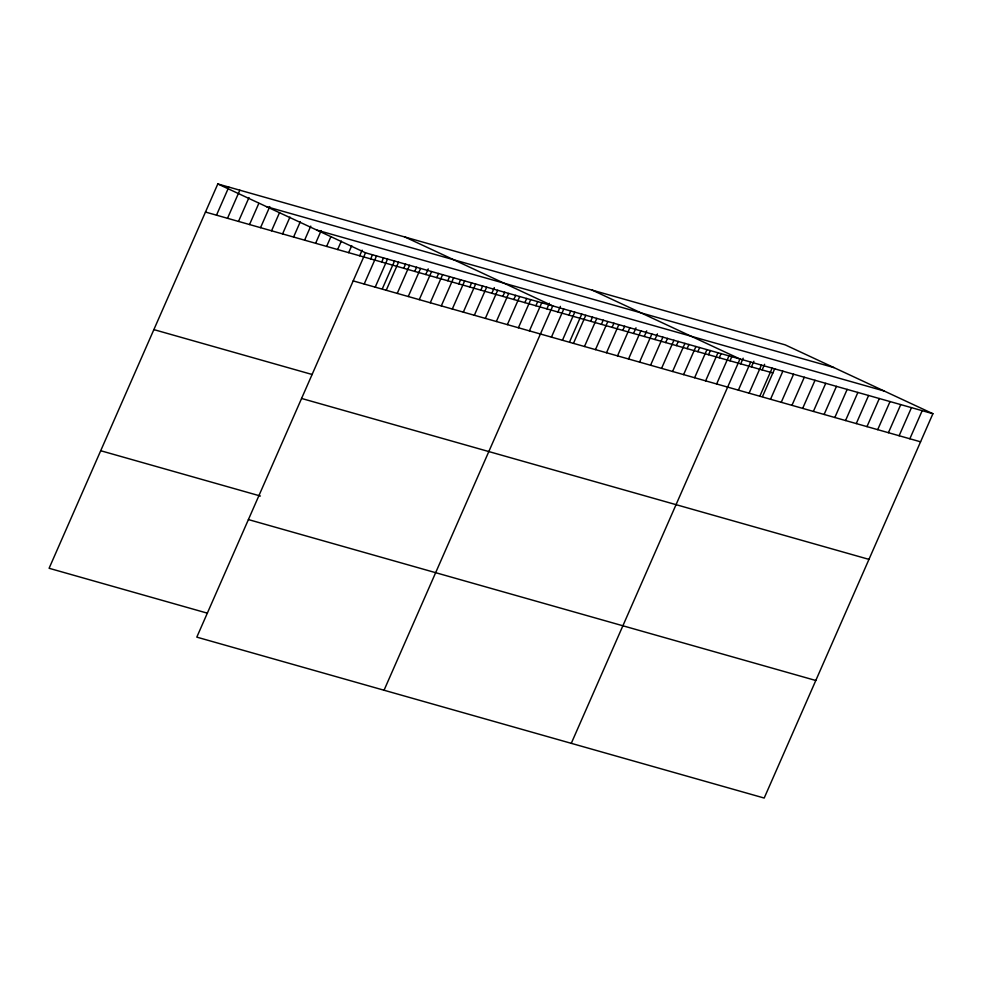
<?xml version="1.0" encoding="UTF-8"?>
<svg xmlns="http://www.w3.org/2000/svg" width="982" height="982" viewBox="0 0 982 982"><rect width="100%" height="100%" fill="white"/><g stroke="black" fill="none" stroke-linecap="round" stroke-linejoin="round"><path stroke-width="1.47" d="M932.9 413.717L365.513 252.804L196.805 637.134L764.192 798.047L932.9 413.717L785.195 344.866L217.808 183.953L49.1 568.283L207.423 613.185M216.494 215.168L228.818 187.083M227.505 218.299L239.829 190.201M238.516 221.416L248.998 197.542M249.526 224.547L258.782 203.47M260.549 227.664L269.792 206.601M271.56 230.782L279.575 212.529M282.57 233.912L289.972 217.059M293.581 237.03L300.369 221.588M304.604 240.16L310.766 226.118M315.615 243.278L321.163 230.647M326.625 246.408L330.946 236.576M337.648 249.526L341.343 241.106M348.659 252.656L351.74 245.635M359.67 255.774L362.137 250.165M370.68 258.904L372.534 254.682M364.199 284.019L376.523 255.934M381.703 262.022L383.545 257.812M375.21 287.149L387.546 259.052M382.391 288.659L394.568 260.93M386.221 290.267L398.557 262.182M403.725 268.27L405.578 264.06M397.244 293.397L409.568 265.3M414.735 271.4L416.589 267.178M408.254 296.515L420.591 268.43M425.758 274.518L428.226 268.896M419.265 299.645L431.601 271.548M436.769 277.648L438.623 273.426M430.276 302.763L442.612 274.678M447.78 280.766L449.633 276.556M441.299 305.893L453.623 277.796M458.79 283.884L460.644 279.674M452.309 309.011L464.646 280.926M469.813 287.014L471.655 282.804M463.32 312.141L475.656 284.043M480.824 290.132L482.678 285.922M474.343 315.259L486.667 287.174M491.835 293.262L494.302 287.64M485.353 318.377L497.678 290.291M502.858 296.38L504.699 292.17M496.364 321.507L508.701 293.409M513.868 299.51L515.71 295.3M507.375 324.625L519.711 296.539M524.879 302.628L526.733 298.418M518.398 327.755L530.722 299.657M535.89 305.758L537.743 301.535M529.408 330.873L541.733 302.787M546.913 308.876L549.368 303.266M384.048 690.236L552.756 305.905L405.038 237.055M557.923 312.006L560.391 306.384M551.43 337.121L563.766 309.035M568.934 315.124L570.788 310.913M562.453 340.251L574.777 312.153M569.634 341.761L581.798 314.031M573.463 343.369L585.8 315.283M590.661 321.286L592.514 317.076M584.474 346.499L596.811 318.401M601.389 324.33L603.23 320.12M595.485 349.617L607.821 321.531M612.105 327.362L613.946 323.152M606.508 352.747L618.832 324.649M622.821 330.406L624.662 326.196M617.518 355.865L629.855 327.779M633.537 333.45L636.005 327.828M628.529 358.995L640.865 330.897M644.253 336.482L646.721 330.873M639.552 362.113L651.876 334.027M654.969 339.527L657.437 333.905M650.563 365.243L662.887 337.145M665.686 342.571L667.539 338.348M661.573 368.36L673.91 340.263M676.402 345.603L678.255 341.392M672.584 371.478L684.92 343.393M687.118 348.647L688.971 344.424M683.607 374.608L695.931 346.511M697.834 351.679L699.687 347.468M694.618 377.726L706.942 349.641M708.562 354.723L710.403 350.513M705.628 380.856L717.965 352.759M719.278 357.767L721.119 353.545M716.639 383.974L728.975 355.889M729.994 360.799L731.836 356.589M571.279 743.337L739.986 359.007L592.281 290.156M740.71 363.843L743.178 358.221M738.378 390.136L750.702 362.051M751.426 366.875L753.894 361.266M749.094 393.181L761.418 365.095M762.142 369.919L764.61 364.297M759.81 396.225L772.147 368.127M762.535 396.47L774.712 368.741M770.526 399.257L782.863 371.171M781.242 402.301L793.579 374.203M791.958 405.333L804.295 377.248M802.675 408.377L815.011 380.292M813.391 411.421L825.727 383.324M824.119 414.453L836.443 386.368M834.835 417.497L847.159 389.4M845.551 420.542L857.875 392.444M856.267 423.573L868.591 395.488M866.983 426.618L879.32 398.52M877.699 429.65L890.036 401.564M888.415 432.694L900.752 404.609M899.131 435.738L911.468 407.64M909.848 438.77L922.184 410.685M266.552 206.674L833.939 367.587M316.769 230.083L884.156 390.996M205.471 212.051L772.859 372.964M353.189 280.901L920.564 441.814M153.867 329.608L312.202 374.51M301.584 398.459L868.96 559.372M100.704 450.726L260.402 496.02M248.409 519.576L815.797 680.489M217.808 183.953L365.513 252.804"/></g></svg>
